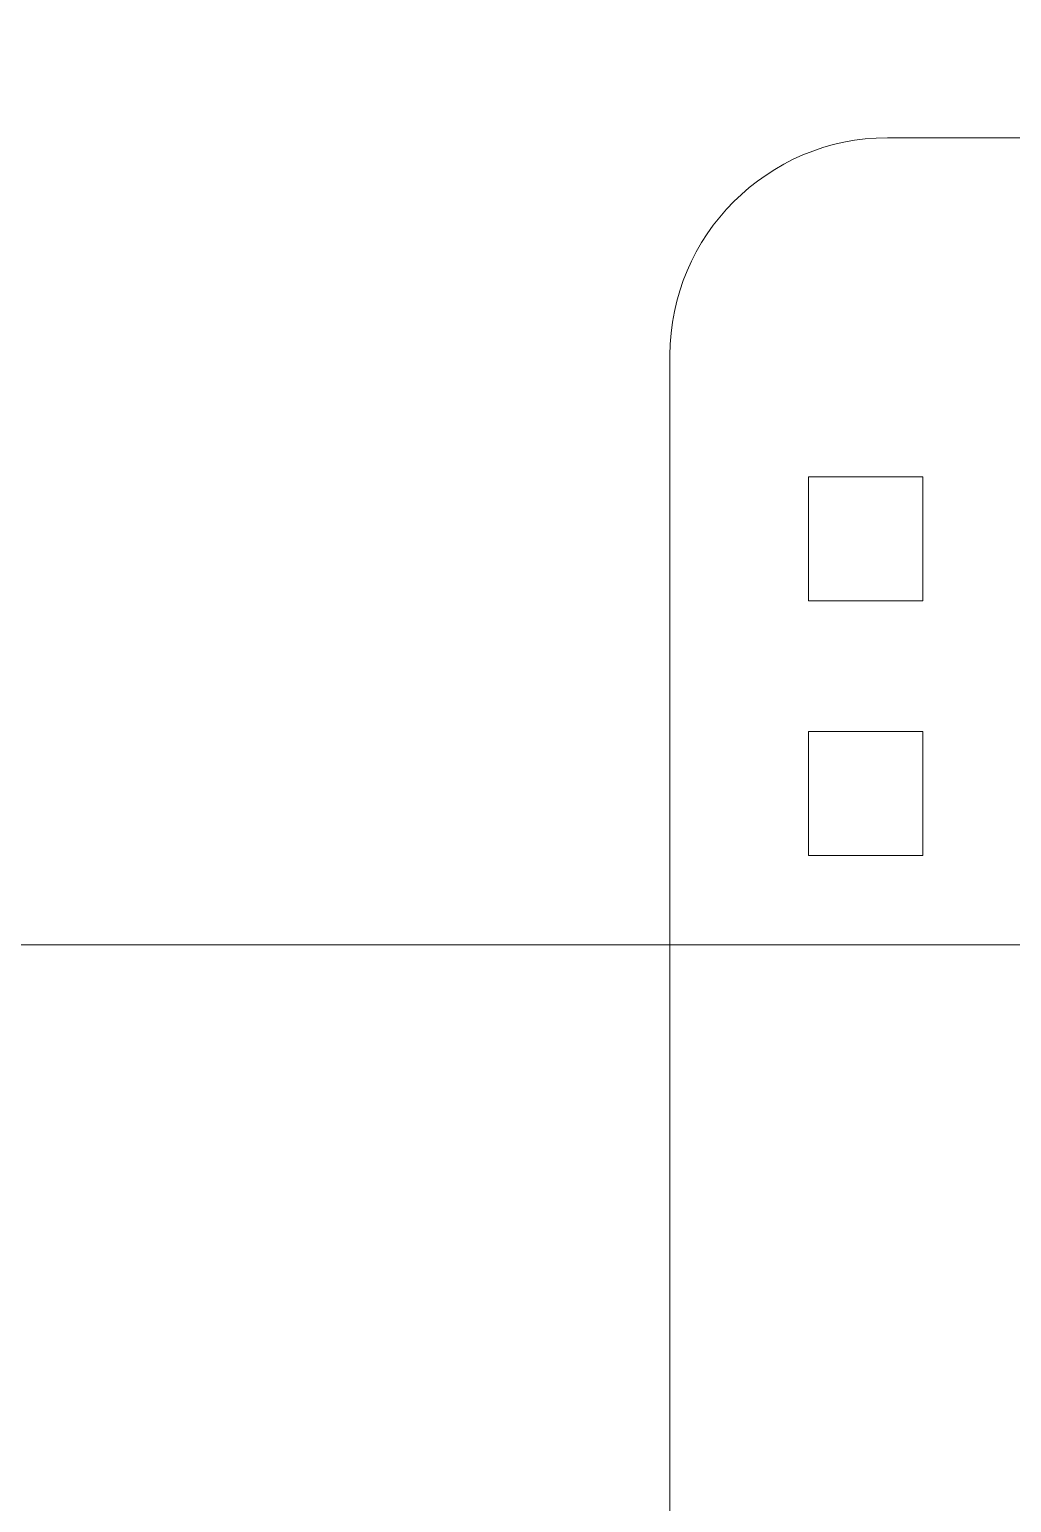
# Model space of a CAD drawing. Header units: millimetres. Extents: x 286 to 766, y 153 to 433.
# Drawn here: x 527.5 to 557.6, y 269.02 to 314.18 of the extents above; entities that cross this region are included whole.
import ezdxf

# ---------------------------------------------------------------- set-up
doc = ezdxf.new("R2010")
doc.units = ezdxf.units.MM
doc.header["$MEASUREMENT"] = 0
doc.layers.add('c', color=7, linetype='Continuous')
doc.layers.add('layer 1', color=7, linetype='Continuous')

msp = doc.modelspace()

# ---------------------------------------------------------------- linework, layer by layer
at = {"layer": 'c', "lineweight": 20}
msp.add_lwpolyline([(514.5694, 286.1109), (586.5694, 286.1109), (586.5694, 404.1105), (514.5694, 404.1105), (514.5694, 286.1109)], close=True, dxfattribs=at)
at = {"layer": 'layer 1', "color": 1, "lineweight": 20}
for points, knots in [([(553.7947, 310.8569), (553.7947, 310.8569), (632.7495, 310.8569), (632.7495, 310.8569), (632.7495, 310.8569), (636.4157, 310.8569), (639.4154, 307.8574), (639.4154, 304.191), (639.4154, 304.191), (639.4154, 304.191), (639.4154, 225.2362), (639.4154, 225.2362), (639.4154, 225.2362), (639.4154, 221.57), (636.4157, 218.5703), (632.7495, 218.5703), (632.7495, 218.5703), (632.7495, 218.5703), (553.7947, 218.5703), (553.7947, 218.5703), (553.7947, 218.5703), (550.1283, 218.5703), (547.1288, 221.57), (547.1288, 225.2362), (547.1288, 225.2362), (547.1288, 225.2362), (547.1288, 304.191), (547.1288, 304.191), (547.1288, 304.191), (547.1288, 307.8574), (550.1283, 310.8569), (553.7947, 310.8569)], [0, 0, 0, 0, 0.1111111, 0.1111111, 0.1111111, 0.1111111, 0.2222222, 0.2222222, 0.2222222, 0.2222222, 0.3333333, 0.3333333, 0.3333333, 0.3333333, 0.4444444, 0.4444444, 0.4444444, 0.4444444, 0.5555556, 0.5555556, 0.5555556, 0.5555556, 0.6666667, 0.6666667, 0.6666667, 0.6666667, 0.7777778, 0.7777778, 0.7777778, 0.7777778, 1, 1, 1, 1]), ([(551.3788, 300.4569), (551.3788, 300.4569), (554.8788, 300.4569), (554.8788, 300.4569), (554.8788, 300.4569), (554.8788, 300.4569), (554.8788, 296.6569), (554.8788, 296.6569), (554.8788, 296.6569), (554.8788, 296.6569), (551.3788, 296.6569), (551.3788, 296.6569), (551.3788, 296.6569), (551.3788, 296.6569), (551.3788, 300.4569), (551.3788, 300.4569)], [0, 0, 0, 0, 0.2, 0.2, 0.2, 0.2, 0.4, 0.4, 0.4, 0.4, 0.6, 0.6, 0.6, 0.6, 1, 1, 1, 1]), ([(551.3788, 292.6569), (551.3788, 292.6569), (554.8788, 292.6569), (554.8788, 292.6569), (554.8788, 292.6569), (554.8788, 292.6569), (554.8788, 288.8569), (554.8788, 288.8569), (554.8788, 288.8569), (554.8788, 288.8569), (551.3788, 288.8569), (551.3788, 288.8569), (551.3788, 288.8569), (551.3788, 288.8569), (551.3788, 292.6569), (551.3788, 292.6569)], [0, 0, 0, 0, 0.2, 0.2, 0.2, 0.2, 0.4, 0.4, 0.4, 0.4, 0.6, 0.6, 0.6, 0.6, 1, 1, 1, 1])]:
    msp.add_open_spline(points, degree=3, knots=knots, dxfattribs=at)

doc.saveas('drawing.dxf')
